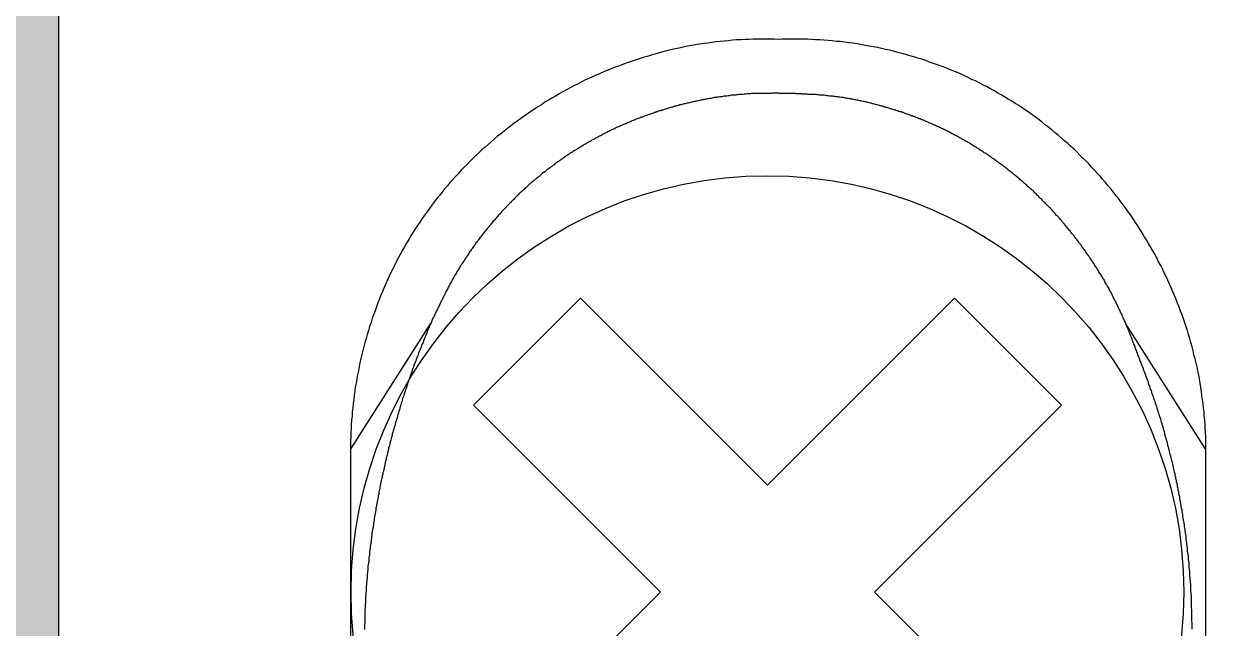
# Model space of a CAD drawing. Header units: millimetres. Extents: x 691 to 18605, y 670 to 10026.
# Drawn here: x 3273.02 to 3292.83, y 3014.04 to 3024.07 of the extents above; entities that cross this region are included whole.
import ezdxf

# ---------------------------------------------------------------- set-up
doc = ezdxf.new("R2010")
doc.units = ezdxf.units.MM

# ---------------------------------------------------------------- blocks, each defined once
blk = doc.blocks.new('BORNERA TIERRA')
at = {"true_color": 0x636466}
h = blk.add_hatch(color=251, dxfattribs=at)
h.dxf.hatch_style = 1
h.paths.add_polyline_path([(5, 0), (0, 0), (0, -3.3), (5, -3.3)])
h.paths.add_polyline_path([(5, -4.5579), (0, -4.5579), (0, -8.5394), (5, -8.5394)])
h.paths.add_polyline_path([(5, -9.4515), (0, -9.4515), (0, -11.0939, -0.414214), (3.7561, -14.85, -0.414214), (0, -18.6061), (0, -22.11), (4.29, -22.11), (4.29, -30.69), (0, -30.69), (0, -34.1939, -0.414214), (3.7561, -37.95, -0.414214), (0, -41.7061), (0, -43.3485), (5, -43.3485)])
h.paths.add_polyline_path([(5, -44.2606), (0, -44.2606), (0, -48.2421), (5, -48.2421)])
h.paths.add_polyline_path([(5, -49.5), (0, -49.5), (0, -52.8), (5, -52.8)])
at = {"color": 250, "linetype": 'Continuous'}
blk.add_line((5, 0), (5, -52.8), dxfattribs=at)
blk = doc.blocks.new('FRENO DE BORNERA')
at = {"color": 251, "linetype": 'Continuous', "true_color": 0x636466}
for p, q in [((-2.3527, -28.4936), (-1.9017, -27.7852)), ((2.4744, -28.4936), (2.0235, -27.7852))]:
    blk.add_line(p, q, dxfattribs=at)
at = {"color": 9, "linetype": 'Continuous', "true_color": 0xc7c8ca}
blk.add_line((-2.3527, -28.4936), (-2.3527, -32.7917), dxfattribs=at)
blk.add_lwpolyline([(-4, 0), (4, 0), (4, -45), (-4, -45)], close=True, dxfattribs=at)
at = {"color": 9, "true_color": 0xc7c8ca}
blk.add_lwpolyline([(2.4749, -32.7911), (2.4744, -28.4936), (2.4749, -28.4705), (2.4735, -28.4467), (2.4735, -28.4229), (2.4722, -28.3991), (2.4709, -28.3766), (2.4696, -28.3528), (2.4683, -28.329), (2.4656, -28.3065), (2.4643, -28.2827), (2.4616, -28.2589), (2.459, -28.2364), (2.4564, -28.2126), (2.4524, -28.1901), (2.4497, -28.1663), (2.4458, -28.1438), (2.4418, -28.12), (2.4378, -28.0975), (2.4339, -28.0737), (2.4286, -28.0513), (2.4246, -28.0288), (2.4193, -28.005), (2.414, -27.9825), (2.4074, -27.96), (2.4021, -27.9375), (2.3968, -27.915), (2.3902, -27.8912), (2.3836, -27.8688), (2.377, -27.8463), (2.3704, -27.8238), (2.3625, -27.8026), (2.3558, -27.7801), (2.3479, -27.7577), (2.34, -27.7352), (2.332, -27.714), (2.3241, -27.6915), (2.3148, -27.6691), (2.3069, -27.6479), (2.2977, -27.6254), (2.2884, -27.6043), (2.2791, -27.5831), (2.2699, -27.5619), (2.2606, -27.5395), (2.25, -27.5183), (2.2395, -27.4971), (2.2302, -27.476), (2.2196, -27.4561), (2.2077, -27.435), (2.1971, -27.4138), (2.1866, -27.3927), (2.1747, -27.3728), (2.1628, -27.3517), (2.1509, -27.3318), (2.139, -27.312), (2.127, -27.2921), (2.1151, -27.2723), (2.1019, -27.2511), (2.09, -27.2326), (2.0768, -27.2128), (2.0636, -27.193), (2.0503, -27.1731), (2.0371, -27.1546), (2.0226, -27.1348), (2.0093, -27.1163), (1.9948, -27.0977), (1.9816, -27.0792), (1.967, -27.0607), (1.9525, -27.0422), (1.9379, -27.0237), (1.9221, -27.0052), (1.9075, -26.988), (1.8916, -26.9695), (1.8771, -26.9523), (1.8612, -26.9351), (1.8454, -26.9179), (1.8295, -26.9007), (1.8136, -26.8835), (1.7964, -26.8663), (1.7806, -26.8504), (1.7634, -26.8332), (1.7475, -26.8174), (1.7303, -26.8002), (1.7131, -26.7843), (1.6959, -26.7684), (1.6787, -26.7539), (1.6602, -26.738), (1.643, -26.7221), (1.6245, -26.7076), (1.6073, -26.6931), (1.5888, -26.6785), (1.5703, -26.664), (1.5518, -26.6494), (1.5332, -26.6349), (1.5147, -26.6216), (1.4949, -26.6071), (1.4764, -26.5939), (1.4565, -26.5806), (1.438, -26.5674), (1.4182, -26.5542), (1.3984, -26.5423), (1.3785, -26.5291), (1.3587, -26.5172), (1.3388, -26.5053), (1.319, -26.4934), (1.2992, -26.4815), (1.278, -26.4695), (1.2582, -26.459), (1.237, -26.4471), (1.2158, -26.4365), (1.1947, -26.4259), (1.1748, -26.4153), (1.1537, -26.4061), (1.1325, -26.3955), (1.1114, -26.3862), (1.0889, -26.3757), (1.0677, -26.3664), (1.0466, -26.3571), (1.0241, -26.3492), (1.0029, -26.3399), (0.9804, -26.332), (0.9593, -26.3241), (0.9368, -26.3161), (0.9143, -26.3082), (0.8932, -26.3003), (0.8707, -26.2923), (0.8482, -26.2857), (0.8257, -26.2791), (0.8032, -26.2725), (0.7807, -26.2659), (0.7583, -26.2593), (0.7358, -26.254), (0.712, -26.2474), (0.6895, -26.2421), (0.667, -26.2368), (0.6445, -26.2315), (0.6207, -26.2262), (0.5982, -26.2222), (0.5744, -26.2183), (0.552, -26.2143), (0.5281, -26.2103), (0.5057, -26.2064), (0.4819, -26.2024), (0.4594, -26.1998), (0.4356, -26.1958), (0.4131, -26.1931), (0.3893, -26.1918), (0.3655, -26.1892), (0.343, -26.1865), (0.3192, -26.1852), (0.2954, -26.1839), (0.2716, -26.1826), (0.2491, -26.1812), (0.2253, -26.1799), (0.2015, -26.1799), (0.1777, -26.1799), (0.1552, -26.1799), (0.1314, -26.1799), (0.1076, -26.1799), (0.0838, -26.1799), (0.0613, -26.1812), (0.0375, -26.1799), (0.0137, -26.1799), (-0.0101, -26.1799), (-0.0326, -26.1799), (-0.0564, -26.1799), (-0.0802, -26.1799), (-0.1027, -26.1812), (-0.1265, -26.1812), (-0.1503, -26.1826), (-0.1741, -26.1839), (-0.1966, -26.1852), (-0.2204, -26.1879), (-0.2442, -26.1905), (-0.2667, -26.1918), (-0.2905, -26.1945), (-0.313, -26.1984), (-0.3368, -26.2011), (-0.3593, -26.2037), (-0.3831, -26.2077), (-0.4055, -26.2117), (-0.4293, -26.2156), (-0.4518, -26.2196), (-0.4756, -26.2249), (-0.4981, -26.2302), (-0.5206, -26.2341), (-0.5444, -26.2394), (-0.5669, -26.2447), (-0.5894, -26.2513), (-0.6118, -26.2566), (-0.6343, -26.2632), (-0.6568, -26.2699), (-0.6793, -26.2765), (-0.7018, -26.2831), (-0.7243, -26.2897), (-0.7467, -26.2976), (-0.7692, -26.3056), (-0.7917, -26.3122), (-0.8129, -26.3201), (-0.8354, -26.3294), (-0.8578, -26.3373), (-0.879, -26.3452), (-0.9015, -26.3545), (-0.9226, -26.3637), (-0.9438, -26.373), (-0.9663, -26.3823), (-0.9874, -26.3915), (-1.0086, -26.4021), (-1.0298, -26.4114), (-1.0509, -26.4219), (-1.0721, -26.4325), (-1.0932, -26.4431), (-1.1131, -26.4537), (-1.1342, -26.4656), (-1.1554, -26.4762), (-1.1752, -26.4881), (-1.1951, -26.5), (-1.2162, -26.5119), (-1.2361, -26.5238), (-1.2559, -26.5357), (-1.2757, -26.5489), (-1.2956, -26.5608), (-1.3154, -26.574), (-1.3353, -26.5873), (-1.3538, -26.6005), (-1.3736, -26.6137), (-1.3921, -26.6269), (-1.412, -26.6415), (-1.4305, -26.6547), (-1.449, -26.6692), (-1.4675, -26.6838), (-1.486, -26.6983), (-1.5045, -26.7129), (-1.5231, -26.7274), (-1.5402, -26.742), (-1.5588, -26.7579), (-1.576, -26.7737), (-1.5931, -26.7883), (-1.6117, -26.8041), (-1.6289, -26.82), (-1.6447, -26.8359), (-1.6619, -26.8531), (-1.6791, -26.8689), (-1.695, -26.8861), (-1.7122, -26.902), (-1.728, -26.9192), (-1.7439, -26.9364), (-1.7598, -26.9536), (-1.7756, -26.9708), (-1.7915, -26.988), (-1.8061, -27.0065), (-1.8219, -27.0237), (-1.8365, -27.0422), (-1.851, -27.0607), (-1.8656, -27.0779), (-1.8801, -27.0964), (-1.8947, -27.1163), (-1.9079, -27.1348), (-1.9211, -27.1533), (-1.9357, -27.1718), (-1.9489, -27.1916), (-1.9621, -27.2115), (-1.9753, -27.23), (-1.9872, -27.2498), (-2.0005, -27.2697), (-2.0124, -27.2895), (-2.0243, -27.3093), (-2.0362, -27.3305), (-2.0481, -27.3503), (-2.06, -27.3702), (-2.0706, -27.3913), (-2.0825, -27.4112), (-2.093, -27.4323), (-2.1036, -27.4535), (-2.1142, -27.4746), (-2.1248, -27.4958), (-2.134, -27.517), (-2.1446, -27.5381), (-2.1539, -27.5593), (-2.1631, -27.5804), (-2.1724, -27.6029), (-2.1817, -27.6241), (-2.1896, -27.6453), (-2.1988, -27.6677), (-2.2068, -27.6902), (-2.2147, -27.7114), (-2.2227, -27.7339), (-2.2306, -27.7563), (-2.2372, -27.7775), (-2.2451, -27.8), (-2.2517, -27.8225), (-2.2584, -27.8449), (-2.265, -27.8674), (-2.2716, -27.8899), (-2.2769, -27.9137), (-2.2835, -27.9362), (-2.2888, -27.9587), (-2.2941, -27.9812), (-2.2994, -28.005), (-2.3046, -28.0275), (-2.3086, -28.0499), (-2.3139, -28.0737), (-2.3179, -28.0962), (-2.3218, -28.12), (-2.3258, -28.1425), (-2.3285, -28.1663), (-2.3324, -28.1888), (-2.3351, -28.2126), (-2.3377, -28.2364), (-2.3404, -28.2589), (-2.343, -28.2827), (-2.3443, -28.3065), (-2.347, -28.329), (-2.3483, -28.3528), (-2.3496, -28.3766), (-2.3509, -28.3991), (-2.3509, -28.4229), (-2.3523, -28.4467), (-2.3523, -28.4705), (-2.3523, -28.493)], dxfattribs=at)
at = {"color": 252, "true_color": 0x939598}
blk.add_lwpolyline([(0, -29.9036), (1.0556, -30.9592), (1.6594, -30.3554), (0.6038, -29.2998), (1.6594, -28.2442), (1.0556, -27.6405), (0, -28.6961), (-1.0556, -27.6405), (-1.6594, -28.2442), (-0.6038, -29.2998), (-1.6594, -30.3554), (-1.0556, -30.9592)], close=True, dxfattribs=at)
at = {"color": 251, "true_color": 0x636466}
for points in [[(0.0613, -26.4841, 0), (0.0547, -26.4841, 0), (0.0494, -26.4841, 0), (0.0428, -26.4841, 0), (0.0362, -26.4841, 0), (0.0309, -26.4841, 0), (0.0243, -26.4841, 0), (0.019, -26.4854, 0), (0.0124, -26.4854, 0), (0.0071, -26.4854, 0), (0.0005, -26.4854, 0), (-0.0048, -26.4854, 0), (-0.0114, -26.4854, 0), (-0.018, -26.4854, 0), (-0.0233, -26.4854, 0), (-0.0299, -26.4854, 0), (-0.0352, -26.4854, 0), (-0.0419, -26.4854, 0), (-0.0471, -26.4854, 0), (-0.0538, -26.4854, 0), (-0.059, -26.4854, 0), (-0.0657, -26.4867, 0), (-0.0723, -26.4867, 0), (-0.0776, -26.4867, 0), (-0.0842, -26.4867, 0), (-0.0895, -26.4867, 0), (-0.0961, -26.4881, 0), (-0.1014, -26.4881, 0), (-0.108, -26.4881, 0), (-0.1133, -26.4881, 0), (-0.1199, -26.4894, 0), (-0.1252, -26.4894, 0), (-0.1318, -26.4894, 0), (-0.1384, -26.4907, 0), (-0.1437, -26.4907, 0), (-0.1503, -26.4907, 0), (-0.1556, -26.492, 0), (-0.1622, -26.492, 0), (-0.1675, -26.4934, 0), (-0.1741, -26.4934, 0), (-0.1794, -26.4947, 0), (-0.186, -26.4947, 0), (-0.1913, -26.4947, 0), (-0.1979, -26.496, 0), (-0.2032, -26.496, 0), (-0.2098, -26.4973, 0), (-0.2151, -26.4986, 0), (-0.2217, -26.4986, 0), (-0.2283, -26.5, 0), (-0.2336, -26.5, 0), (-0.2402, -26.5013, 0), (-0.2455, -26.5013, 0), (-0.2521, -26.5026, 0), (-0.2574, -26.5039, 0), (-0.264, -26.5039, 0), (-0.2693, -26.5053, 0), (-0.2759, -26.5066, 0), (-0.2812, -26.5066, 0), (-0.2878, -26.5079, 0), (-0.2931, -26.5092, 0), (-0.2997, -26.5092, 0), (-0.305, -26.5105, 0), (-0.3116, -26.5119, 0), (-0.3169, -26.5132, 0), (-0.3235, -26.5132, 0), (-0.3288, -26.5145, 0), (-0.3354, -26.5158, 0), (-0.3407, -26.5172, 0), (-0.3473, -26.5185, 0), (-0.3526, -26.5198, 0), (-0.3593, -26.5198, 0), (-0.3645, -26.5211, 0), (-0.3698, -26.5224, 0), (-0.3764, -26.5238, 0), (-0.3817, -26.5251, 0), (-0.3883, -26.5264, 0), (-0.3936, -26.5277, 0), (-0.4002, -26.5291, 0), (-0.4055, -26.5304, 0), (-0.4122, -26.5317, 0), (-0.4174, -26.533, 0), (-0.4241, -26.5344, 0), (-0.4293, -26.5357, 0), (-0.4346, -26.537, 0), (-0.4412, -26.5383, 0), (-0.4465, -26.5396, 0), (-0.4531, -26.541, 0), (-0.4584, -26.5423, 0), (-0.4651, -26.5436, 0), (-0.4703, -26.5449, 0), (-0.4756, -26.5463, 0), (-0.4822, -26.5476, 0), (-0.4875, -26.5489, 0), (-0.4941, -26.5502, 0), (-0.4994, -26.5529, 0), (-0.506, -26.5542, 0), (-0.5113, -26.5555, 0), (-0.5166, -26.5568, 0), (-0.5232, -26.5582, 0), (-0.5285, -26.5608, 0), (-0.5338, -26.5621, 0), (-0.5404, -26.5634, 0), (-0.5457, -26.5648, 0), (-0.5523, -26.5674, 0), (-0.5576, -26.5687, 0), (-0.5629, -26.5701, 0), (-0.5695, -26.5727, 0), (-0.5748, -26.574, 0), (-0.5801, -26.5753, 0), (-0.5867, -26.578, 0), (-0.592, -26.5793, 0), (-0.5986, -26.5806, 0), (-0.6039, -26.5833, 0), (-0.6092, -26.5846, 0), (-0.6158, -26.5859, 0), (-0.6211, -26.5886, 0), (-0.6264, -26.5899, 0), (-0.633, -26.5925, 0), (-0.6383, -26.5939, 0), (-0.6436, -26.5965, 0), (-0.6489, -26.5978, 0), (-0.6555, -26.6005, 0), (-0.6608, -26.6018, 0), (-0.6661, -26.6044, 0), (-0.6727, -26.6058, 0), (-0.678, -26.6084, 0), (-0.6833, -26.6097, 0), (-0.6899, -26.6124, 0), (-0.6952, -26.6137, 0), (-0.7005, -26.6163, 0), (-0.7057, -26.619, 0), (-0.7124, -26.6203, 0), (-0.7176, -26.623, 0), (-0.7229, -26.6243, 0), (-0.7282, -26.6269, 0), (-0.7348, -26.6296, 0), (-0.7401, -26.6309, 0), (-0.7454, -26.6335, 0), (-0.7507, -26.6362, 0), (-0.7573, -26.6375, 0), (-0.7626, -26.6402, 0), (-0.7679, -26.6428, 0), (-0.7732, -26.6454, 0), (-0.7785, -26.6468, 0), (-0.7851, -26.6494, 0), (-0.7904, -26.6521, 0), (-0.7957, -26.6547, 0), (-0.801, -26.6573, 0), (-0.8063, -26.6587, 0), (-0.8129, -26.6613, 0), (-0.8182, -26.664, 0), (-0.8234, -26.6666, 0), (-0.8287, -26.6692, 0), (-0.834, -26.6719, 0), (-0.8393, -26.6745, 0), (-0.8459, -26.6759, 0), (-0.8512, -26.6785, 0), (-0.8565, -26.6811, 0), (-0.8618, -26.6838, 0), (-0.8671, -26.6864, 0), (-0.8724, -26.6891, 0), (-0.8777, -26.6917, 0), (-0.883, -26.6944, 0), (-0.8896, -26.697, 0), (-0.8949, -26.6997, 0), (-0.9002, -26.7023, 0), (-0.9054, -26.705, 0), (-0.9107, -26.7076, 0), (-0.916, -26.7102, 0), (-0.9213, -26.7129, 0), (-0.9266, -26.7155, 0), (-0.9319, -26.7182, 0), (-0.9372, -26.7221, 0), (-0.9425, -26.7248, 0), (-0.9478, -26.7274, 0), (-0.9531, -26.7301, 0), (-0.9583, -26.7327, 0), (-0.9636, -26.7354, 0), (-0.9689, -26.738, 0), (-0.9742, -26.742, 0), (-0.9795, -26.7446, 0), (-0.9848, -26.7473, 0), (-0.9901, -26.7499, 0), (-0.9954, -26.7526, 0), (-1.0007, -26.7565, 0), (-1.006, -26.7592, 0), (-1.0112, -26.7618, 0), (-1.0165, -26.7645, 0), (-1.0218, -26.7684, 0), (-1.0271, -26.7711, 0), (-1.0324, -26.7737, 0), (-1.0377, -26.7777, 0), (-1.043, -26.7803, 0), (-1.0483, -26.783, 0), (-1.0536, -26.7869, 0), (-1.0575, -26.7896, 0), (-1.0628, -26.7922, 0), (-1.0681, -26.7962, 0), (-1.0734, -26.7989, 0), (-1.0787, -26.8028, 0), (-1.084, -26.8055, 0), (-1.0893, -26.8081, 0), (-1.0946, -26.8121, 0), (-1.0985, -26.8147, 0), (-1.1038, -26.8187, 0), (-1.1091, -26.8213, 0), (-1.1144, -26.8253, 0), (-1.1197, -26.8279, 0), (-1.1237, -26.8319, 0), (-1.1289, -26.8346, 0), (-1.1342, -26.8385, 0), (-1.1395, -26.8412, 0), (-1.1448, -26.8451, 0), (-1.1488, -26.8491, 0), (-1.1541, -26.8518, 0), (-1.1594, -26.8557, 0), (-1.1647, -26.8584, 0), (-1.1686, -26.8623, 0), (-1.1739, -26.8663, 0), (-1.1792, -26.8689, 0), (-1.1845, -26.8729, 0), (-1.1885, -26.8756, 0), (-1.1937, -26.8795, 0), (-1.199, -26.8835, 0), (-1.203, -26.8875, 0), (-1.2083, -26.8901, 0), (-1.2136, -26.8941, 0), (-1.2176, -26.898, 0), (-1.2228, -26.9007, 0), (-1.2281, -26.9047, 0), (-1.2321, -26.9086, 0), (-1.2374, -26.9126, 0), (-1.2427, -26.9152, 0), (-1.2466, -26.9192, 0), (-1.2519, -26.9232, 0), (-1.2559, -26.9271, 0), (-1.2612, -26.9311, 0), (-1.2652, -26.9337, 0), (-1.2705, -26.9377, 0), (-1.2757, -26.9417, 0), (-1.2797, -26.9456, 0), (-1.285, -26.9496, 0), (-1.289, -26.9536, 0), (-1.2943, -26.9576, 0), (-1.2982, -26.9615, 0), (-1.3035, -26.9655, 0), (-1.3075, -26.9681, 0), (-1.3128, -26.9721, 0), (-1.3167, -26.9761, 0), (-1.322, -26.98, 0), (-1.326, -26.984, 0), (-1.3313, -26.988, 0), (-1.3353, -26.9919, 0), (-1.3392, -26.9959, 0), (-1.3445, -26.9999, 0), (-1.3485, -27.0038, 0), (-1.3538, -27.0078, 0), (-1.3577, -27.0118, 0), (-1.3617, -27.0157, 0), (-1.367, -27.0197, 0), (-1.371, -27.025, 0), (-1.3763, -27.029, 0), (-1.3802, -27.0329, 0), (-1.3842, -27.0369, 0), (-1.3895, -27.0409, 0), (-1.3934, -27.0448, 0), (-1.3974, -27.0488, 0), (-1.4027, -27.0528, 0), (-1.4067, -27.0581, 0), (-1.4106, -27.062, 0), (-1.4146, -27.066, 0), (-1.4199, -27.07, 0), (-1.4239, -27.0739, 0), (-1.4278, -27.0779, 0), (-1.4318, -27.0832, 0), (-1.4371, -27.0872, 0), (-1.4411, -27.0911, 0), (-1.445, -27.0951, 0), (-1.449, -27.1004, 0), (-1.453, -27.1043, 0), (-1.4569, -27.1083, 0), (-1.4622, -27.1123, 0), (-1.4662, -27.1176, 0), (-1.4702, -27.1215, 0), (-1.4741, -27.1255, 0), (-1.4781, -27.1308, 0), (-1.4821, -27.1348, 0), (-1.486, -27.1387, 0), (-1.4913, -27.144, 0), (-1.4953, -27.148, 0), (-1.4992, -27.152, 0), (-1.5032, -27.1572, 0), (-1.5072, -27.1612, 0), (-1.5111, -27.1665, 0), (-1.5151, -27.1705, 0), (-1.5191, -27.1744, 0), (-1.5231, -27.1797, 0), (-1.527, -27.1837, 0), (-1.531, -27.189, 0), (-1.535, -27.193, 0), (-1.5389, -27.1982, 0), (-1.5429, -27.2022, 0), (-1.5469, -27.2062, 0), (-1.5508, -27.2115, 0), (-1.5548, -27.2154, 0), (-1.5588, -27.2207, 0), (-1.5627, -27.2247, 0), (-1.5654, -27.23, 0), (-1.5693, -27.234, 0), (-1.5733, -27.2392, 0), (-1.5773, -27.2445, 0), (-1.5812, -27.2485, 0), (-1.5852, -27.2538, 0), (-1.5892, -27.2578, 0), (-1.5931, -27.263, 0), (-1.5958, -27.267, 0), (-1.5998, -27.2723, 0), (-1.6037, -27.2763, 0), (-1.6077, -27.2816, 0), (-1.6117, -27.2869, 0), (-1.6156, -27.2908, 0), (-1.6183, -27.2961, 0), (-1.6222, -27.3001, 0), (-1.6262, -27.3054, 0), (-1.6302, -27.3107, 0), (-1.6328, -27.3146, 0), (-1.6368, -27.3199, 0), (-1.6408, -27.3252, 0), (-1.6447, -27.3292, 0), (-1.6474, -27.3345, 0), (-1.6513, -27.3398, 0), (-1.6553, -27.3437, 0), (-1.6579, -27.349, 0), (-1.6619, -27.3543, 0), (-1.6659, -27.3596, 0), (-1.6685, -27.3636, 0), (-1.6725, -27.3688, 0), (-1.6751, -27.3741, 0), (-1.6791, -27.3781, 0), (-1.6831, -27.3834, 0), (-1.6857, -27.3887, 0), (-1.6897, -27.394, 0), (-1.6923, -27.3993, 0), (-1.6963, -27.4032, 0), (-1.6989, -27.4085, 0), (-1.7029, -27.4138, 0), (-1.7056, -27.4191, 0), (-1.7095, -27.4244, 0), (-1.7122, -27.4284, 0), (-1.7161, -27.4337, 0), (-1.7188, -27.4389, 0), (-1.7227, -27.4442, 0), (-1.7254, -27.4495, 0), (-1.7294, -27.4548, 0), (-1.732, -27.4588, 0), (-1.736, -27.4641, 0), (-1.7386, -27.4694, 0), (-1.7413, -27.4746, 0), (-1.7452, -27.4799, 0), (-1.7479, -27.4852, 0), (-1.7505, -27.4905, 0), (-1.7545, -27.4958, 0), (-1.7571, -27.5011, 0), (-1.7598, -27.5064, 0), (-1.7637, -27.5104, 0), (-1.7664, -27.5156, 0), (-1.769, -27.5209, 0), (-1.7717, -27.5262, 0), (-1.7756, -27.5315, 0), (-1.7783, -27.5368, 0), (-1.7809, -27.5421, 0), (-1.7836, -27.5474, 0), (-1.7862, -27.5527, 0), (-1.7902, -27.558, 0), (-1.7928, -27.5633, 0), (-1.7955, -27.5685, 0), (-1.7981, -27.5738, 0), (-1.8008, -27.5791, 0), (-1.8034, -27.5844, 0), (-1.8061, -27.5897, 0), (-1.81, -27.595, 0), (-1.8127, -27.6003, 0), (-1.8153, -27.6056, 0), (-1.818, -27.6109, 0), (-1.8206, -27.6175, 0), (-1.8233, -27.6228, 0), (-1.8259, -27.6281, 0), (-1.8285, -27.6333, 0), (-1.8312, -27.6386, 0), (-1.8338, -27.6439, 0), (-1.8365, -27.6492, 0), (-1.8391, -27.6545, 0), (-1.8418, -27.6598, 0), (-1.8444, -27.6651, 0), (-1.8471, -27.6704, 0), (-1.8497, -27.6757, 0), (-1.8524, -27.6823, 0), (-1.855, -27.6876, 0), (-1.8576, -27.6929, 0), (-1.8603, -27.6982, 0), (-1.8629, -27.7034, 0), (-1.8656, -27.7087, 0), (-1.8682, -27.714, 0), (-1.8709, -27.7193, 0), (-1.8735, -27.7246, 0), (-1.8762, -27.7312, 0), (-1.8788, -27.7365, 0), (-1.8814, -27.7418, 0), (-1.8841, -27.7471, 0), (-1.8867, -27.7524, 0), (-1.8894, -27.7577, 0), (-1.892, -27.763, 0), (-1.8947, -27.7682, 0), (-1.896, -27.7749, 0), (-1.8986, -27.7801, 0), (-1.9013, -27.7854, 0)], [(2.0239, -27.7854, 0), (2.0212, -27.7801, 0), (2.0186, -27.7735, 0), (2.016, -27.7682, 0), (2.0133, -27.763, 0), (2.0107, -27.7577, 0), (2.008, -27.7524, 0), (2.0067, -27.7471, 0), (2.0041, -27.7418, 0), (2.0014, -27.7352, 0), (1.9988, -27.7299, 0), (1.9961, -27.7246, 0), (1.9935, -27.7193, 0), (1.9908, -27.714, 0), (1.9882, -27.7087, 0), (1.9855, -27.7034, 0), (1.9829, -27.6982, 0), (1.9803, -27.6915, 0), (1.9776, -27.6862, 0), (1.975, -27.681, 0), (1.9723, -27.6757, 0), (1.971, -27.6704, 0), (1.9683, -27.6651, 0), (1.9644, -27.6598, 0), (1.9617, -27.6545, 0), (1.9591, -27.6492, 0), (1.9564, -27.6439, 0), (1.9538, -27.6386, 0), (1.9512, -27.6333, 0), (1.9485, -27.6281, 0), (1.9459, -27.6214, 0), (1.9432, -27.6162, 0), (1.9406, -27.6109, 0), (1.9379, -27.6056, 0), (1.934, -27.6003, 0), (1.9313, -27.595, 0), (1.9287, -27.5897, 0), (1.926, -27.5844, 0), (1.9234, -27.5791, 0), (1.9194, -27.5738, 0), (1.9168, -27.5699, 0), (1.9141, -27.5646, 0), (1.9115, -27.5593, 0), (1.9075, -27.554, 0), (1.9049, -27.5487, 0), (1.9022, -27.5434, 0), (1.8996, -27.5381, 0), (1.8956, -27.5328, 0), (1.893, -27.5275, 0), (1.8903, -27.5223, 0), (1.8864, -27.517, 0), (1.8837, -27.5117, 0), (1.8811, -27.5064, 0), (1.8771, -27.5024, 0), (1.8745, -27.4971, 0), (1.8705, -27.4918, 0), (1.8678, -27.4866, 0), (1.8652, -27.4813, 0), (1.8612, -27.476, 0), (1.8586, -27.4707, 0), (1.8546, -27.4654, 0), (1.852, -27.4614, 0), (1.848, -27.4561, 0), (1.8454, -27.4508, 0), (1.8414, -27.4456, 0), (1.8387, -27.4403, 0), (1.8348, -27.4363, 0), (1.8321, -27.431, 0), (1.8282, -27.4257, 0), (1.8255, -27.4204, 0), (1.8216, -27.4151, 0), (1.8189, -27.4112, 0), (1.8149, -27.4059, 0), (1.8123, -27.4006, 0), (1.8083, -27.3953, 0), (1.8044, -27.3913, 0), (1.8017, -27.386, 0), (1.7977, -27.3808, 0), (1.7951, -27.3755, 0), (1.7911, -27.3715, 0), (1.7872, -27.3662, 0), (1.7845, -27.3609, 0), (1.7806, -27.3569, 0), (1.7766, -27.3517, 0), (1.7739, -27.3464, 0), (1.77, -27.3424, 0), (1.766, -27.3371, 0), (1.762, -27.3318, 0), (1.7594, -27.3279, 0), (1.7554, -27.3226, 0), (1.7515, -27.3173, 0), (1.7475, -27.3133, 0), (1.7448, -27.308, 0), (1.7409, -27.304, 0), (1.7369, -27.2988, 0), (1.7329, -27.2935, 0), (1.7303, -27.2895, 0), (1.7263, -27.2842, 0), (1.7224, -27.2802, 0), (1.7184, -27.275, 0), (1.7144, -27.2697, 0), (1.7105, -27.2657, 0), (1.7078, -27.2604, 0), (1.7038, -27.2564, 0), (1.6999, -27.2511, 0), (1.6959, -27.2472, 0), (1.6919, -27.2419, 0), (1.688, -27.2379, 0), (1.684, -27.2326, 0), (1.68, -27.2287, 0), (1.6761, -27.2234, 0), (1.6721, -27.2194, 0), (1.6681, -27.2141, 0), (1.6642, -27.2101, 0), (1.6615, -27.2049, 0), (1.6576, -27.2009, 0), (1.6536, -27.1969, 0), (1.6496, -27.1916, 0), (1.6457, -27.1877, 0), (1.6417, -27.1824, 0), (1.6364, -27.1784, 0), (1.6324, -27.1744, 0), (1.6285, -27.1692, 0), (1.6245, -27.1652, 0), (1.6205, -27.1599, 0), (1.6166, -27.1559, 0), (1.6126, -27.152, 0), (1.6086, -27.1467, 0), (1.6047, -27.1427, 0), (1.6007, -27.1387, 0), (1.5967, -27.1334, 0), (1.5928, -27.1295, 0), (1.5875, -27.1255, 0), (1.5835, -27.1202, 0), (1.5795, -27.1163, 0), (1.5756, -27.1123, 0), (1.5716, -27.1083, 0), (1.5676, -27.103, 0), (1.5623, -27.0991, 0), (1.5584, -27.0951, 0), (1.5544, -27.0911, 0), (1.5504, -27.0858, 0), (1.5465, -27.0819, 0), (1.5412, -27.0779, 0), (1.5372, -27.0739, 0), (1.5332, -27.07, 0), (1.5293, -27.0647, 0), (1.524, -27.0607, 0), (1.52, -27.0567, 0), (1.5161, -27.0528, 0), (1.5108, -27.0488, 0), (1.5068, -27.0448, 0), (1.5028, -27.0395, 0), (1.4989, -27.0356, 0), (1.4936, -27.0316, 0), (1.4896, -27.0276, 0), (1.4843, -27.0237, 0), (1.4803, -27.0197, 0), (1.4764, -27.0157, 0), (1.4711, -27.0118, 0), (1.4671, -27.0078, 0), (1.4632, -27.0038, 0), (1.4579, -26.9999, 0), (1.4539, -26.9959, 0), (1.4486, -26.9919, 0), (1.4446, -26.988, 0), (1.4407, -26.984, 0), (1.4354, -26.98, 0), (1.4314, -26.9761, 0), (1.4261, -26.9721, 0), (1.4222, -26.9681, 0), (1.4169, -26.9642, 0), (1.4129, -26.9602, 0), (1.4076, -26.9562, 0), (1.4036, -26.9523, 0), (1.3984, -26.9483, 0), (1.3944, -26.9443, 0), (1.3891, -26.9404, 0), (1.3851, -26.9377, 0), (1.3798, -26.9337, 0), (1.3759, -26.9298, 0), (1.3706, -26.9258, 0), (1.3653, -26.9218, 0), (1.3613, -26.9179, 0), (1.356, -26.9152, 0), (1.3521, -26.9113, 0), (1.3468, -26.9073, 0), (1.3415, -26.9033, 0), (1.3375, -26.8994, 0), (1.3322, -26.8967, 0), (1.3283, -26.8927, 0), (1.323, -26.8888, 0), (1.3177, -26.8848, 0), (1.3137, -26.8822, 0), (1.3084, -26.8782, 0), (1.3031, -26.8742, 0), (1.2992, -26.8716, 0), (1.2939, -26.8676, 0), (1.2886, -26.8637, 0), (1.2833, -26.861, 0), (1.2793, -26.857, 0), (1.274, -26.8531, 0), (1.2687, -26.8504, 0), (1.2648, -26.8465, 0), (1.2595, -26.8438, 0), (1.2542, -26.8398, 0), (1.2489, -26.8359, 0), (1.2449, -26.8332, 0), (1.2397, -26.8293, 0), (1.2344, -26.8266, 0), (1.2291, -26.8227, 0), (1.2238, -26.82, 0), (1.2198, -26.816, 0), (1.2145, -26.8134, 0), (1.2092, -26.8094, 0), (1.2039, -26.8068, 0), (1.1987, -26.8028, 0), (1.1934, -26.8002, 0), (1.1894, -26.7962, 0), (1.1841, -26.7936, 0), (1.1788, -26.7896, 0), (1.1735, -26.7869, 0), (1.1682, -26.7843, 0), (1.1629, -26.7803, 0), (1.1577, -26.7777, 0), (1.1537, -26.775, 0), (1.1484, -26.7711, 0), (1.1431, -26.7684, 0), (1.1378, -26.7645, 0), (1.1325, -26.7618, 0), (1.1272, -26.7592, 0), (1.1219, -26.7565, 0), (1.1167, -26.7526, 0), (1.1114, -26.7499, 0), (1.1061, -26.7473, 0), (1.1008, -26.7446, 0), (1.0955, -26.7407, 0), (1.0902, -26.738, 0), (1.0849, -26.7354, 0), (1.0796, -26.7327, 0), (1.0743, -26.7288, 0), (1.069, -26.7261, 0), (1.0638, -26.7235, 0), (1.0585, -26.7208, 0), (1.0532, -26.7182, 0), (1.0479, -26.7155, 0), (1.0426, -26.7129, 0), (1.0373, -26.7102, 0), (1.032, -26.7063, 0), (1.0267, -26.7036, 0), (1.0214, -26.701, 0), (1.0161, -26.6983, 0), (1.0109, -26.6957, 0), (1.0056, -26.6931, 0), (1.0003, -26.6904, 0), (0.9937, -26.6878, 0), (0.9884, -26.6851, 0), (0.9831, -26.6825, 0), (0.9778, -26.6798, 0), (0.9725, -26.6772, 0), (0.9672, -26.6745, 0), (0.9619, -26.6732, 0), (0.9566, -26.6706, 0), (0.95, -26.6679, 0), (0.9447, -26.6653, 0), (0.9394, -26.6626, 0), (0.9342, -26.66, 0), (0.9289, -26.6573, 0), (0.9236, -26.656, 0), (0.917, -26.6534, 0), (0.9117, -26.6507, 0), (0.9064, -26.6481, 0), (0.9011, -26.6454, 0), (0.8958, -26.6441, 0), (0.8905, -26.6415, 0), (0.8839, -26.6388, 0), (0.8786, -26.6362, 0), (0.8733, -26.6349, 0), (0.868, -26.6322, 0), (0.8614, -26.6296, 0), (0.8561, -26.6282, 0), (0.8508, -26.6256, 0), (0.8455, -26.623, 0), (0.8389, -26.6216, 0), (0.8336, -26.619, 0), (0.8284, -26.6163, 0), (0.8231, -26.615, 0), (0.8165, -26.6124, 0), (0.8112, -26.6111, 0), (0.8059, -26.6084, 0), (0.8006, -26.6058, 0), (0.794, -26.6044, 0), (0.7887, -26.6018, 0), (0.7834, -26.6005, 0), (0.7768, -26.5978, 0), (0.7715, -26.5965, 0), (0.7662, -26.5939, 0), (0.7596, -26.5925, 0), (0.7543, -26.5899, 0), (0.749, -26.5886, 0), (0.7424, -26.5873, 0), (0.7371, -26.5846, 0), (0.7318, -26.5833, 0), (0.7252, -26.5806, 0), (0.7199, -26.5793, 0), (0.7146, -26.578, 0), (0.708, -26.5753, 0), (0.7027, -26.574, 0), (0.6974, -26.5727, 0), (0.6908, -26.5701, 0), (0.6855, -26.5687, 0), (0.6802, -26.5674, 0), (0.6736, -26.5648, 0), (0.6683, -26.5634, 0), (0.6617, -26.5621, 0), (0.6564, -26.5608, 0), (0.6511, -26.5582, 0), (0.6445, -26.5568, 0), (0.6392, -26.5555, 0), (0.6326, -26.5542, 0), (0.6273, -26.5515, 0), (0.622, -26.5502, 0), (0.6154, -26.5489, 0), (0.6101, -26.5476, 0), (0.6035, -26.5463, 0), (0.5982, -26.5449, 0), (0.5929, -26.5436, 0), (0.5863, -26.541, 0), (0.581, -26.5396, 0), (0.5744, -26.5383, 0), (0.5691, -26.537, 0), (0.5625, -26.5357, 0), (0.5572, -26.5344, 0), (0.552, -26.533, 0), (0.5453, -26.5317, 0), (0.54, -26.5304, 0), (0.5334, -26.5291, 0), (0.5281, -26.5277, 0), (0.5215, -26.5264, 0), (0.5162, -26.5251, 0), (0.5096, -26.5238, 0), (0.5043, -26.5238, 0), (0.4977, -26.5224, 0), (0.4924, -26.5211, 0), (0.4858, -26.5198, 0), (0.4805, -26.5185, 0), (0.4752, -26.5172, 0), (0.4686, -26.5158, 0), (0.4633, -26.5158, 0), (0.4567, -26.5145, 0), (0.4514, -26.5132, 0), (0.4448, -26.5119, 0), (0.4395, -26.5119, 0), (0.4329, -26.5105, 0), (0.4276, -26.5092, 0), (0.421, -26.5079, 0), (0.4157, -26.5079, 0), (0.4091, -26.5066, 0), (0.4038, -26.5066, 0), (0.3972, -26.5053, 0), (0.3919, -26.5039, 0), (0.3853, -26.5039, 0), (0.38, -26.5026, 0), (0.3734, -26.5026, 0), (0.3681, -26.5013, 0), (0.3615, -26.5013, 0), (0.3549, -26.5, 0), (0.3496, -26.5, 0), (0.343, -26.4986, 0), (0.3377, -26.4986, 0), (0.3311, -26.4973, 0), (0.3258, -26.4973, 0), (0.3192, -26.496, 0), (0.3139, -26.496, 0), (0.3073, -26.496, 0), (0.302, -26.4947, 0), (0.2954, -26.4947, 0), (0.2901, -26.4934, 0), (0.2835, -26.4934, 0), (0.2782, -26.4934, 0), (0.2716, -26.492, 0), (0.2663, -26.492, 0), (0.2597, -26.492, 0), (0.2531, -26.492, 0), (0.2478, -26.4907, 0), (0.2412, -26.4907, 0), (0.2359, -26.4907, 0), (0.2293, -26.4907, 0), (0.224, -26.4894, 0), (0.2174, -26.4894, 0), (0.2121, -26.4894, 0), (0.2055, -26.4894, 0), (0.1988, -26.4894, 0), (0.1936, -26.4881, 0), (0.1869, -26.4881, 0), (0.1817, -26.4881, 0), (0.175, -26.4881, 0), (0.1697, -26.4881, 0), (0.1631, -26.4881, 0), (0.1578, -26.4867, 0), (0.1512, -26.4867, 0), (0.1459, -26.4867, 0), (0.1393, -26.4867, 0), (0.1327, -26.4867, 0), (0.1274, -26.4867, 0), (0.1208, -26.4867, 0), (0.1155, -26.4854, 0), (0.1089, -26.4854, 0), (0.1036, -26.4854, 0), (0.097, -26.4854, 0), (0.0904, -26.4854, 0), (0.0851, -26.4854, 0), (0.0785, -26.4854, 0), (0.0732, -26.4854, 0), (0.0666, -26.4854, 0), (0.0613, -26.4841, 0)], [(-1.9013, -27.7854, 0), (-1.9053, -27.7934, 0), (-1.9092, -27.8026, 0), (-1.9119, -27.8119, 0), (-1.9158, -27.8198, 0), (-1.9198, -27.8291, 0), (-1.9224, -27.837, 0), (-1.9264, -27.8463, 0), (-1.9304, -27.8542, 0), (-1.933, -27.8635, 0), (-1.937, -27.8727, 0), (-1.941, -27.8807, 0), (-1.9436, -27.8899, 0), (-1.9476, -27.8978, 0), (-1.9515, -27.9071, 0), (-1.9542, -27.9164, 0), (-1.9582, -27.9243, 0), (-1.9608, -27.9336, 0), (-1.9648, -27.9415, 0), (-1.9687, -27.9507, 0), (-1.9714, -27.96, 0), (-1.9753, -27.9679, 0), (-1.978, -27.9772, 0), (-1.982, -27.9865, 0), (-1.9846, -27.9944, 0), (-1.9886, -28.0036, 0), (-1.9912, -28.0116, 0), (-1.9952, -28.0208, 0), (-1.9978, -28.0301, 0), (-2.0018, -28.038, 0), (-2.0044, -28.0473, 0), (-2.0071, -28.0565, 0), (-2.0111, -28.0658, 0), (-2.0137, -28.0737, 0), (-2.0163, -28.083, 0), (-2.0203, -28.0923, 0), (-2.023, -28.1002, 0), (-2.0256, -28.1094, 0), (-2.0296, -28.1187, 0), (-2.0322, -28.1266, 0), (-2.0349, -28.1359, 0), (-2.0375, -28.1452, 0), (-2.0415, -28.1544, 0), (-2.0441, -28.1623, 0), (-2.0468, -28.1716, 0), (-2.0494, -28.1809, 0), (-2.0521, -28.1901, 0), (-2.056, -28.1981, 0), (-2.0587, -28.2073, 0), (-2.0613, -28.2166, 0), (-2.064, -28.2258, 0), (-2.0666, -28.2351, 0), (-2.0692, -28.243, 0), (-2.0719, -28.2523, 0), (-2.0745, -28.2615, 0), (-2.0772, -28.2708, 0), (-2.0798, -28.2801, 0), (-2.0825, -28.288, 0), (-2.0851, -28.2972, 0), (-2.0878, -28.3065, 0), (-2.0904, -28.3158, 0), (-2.093, -28.325, 0), (-2.0957, -28.333, 0), (-2.0983, -28.3422, 0), (-2.101, -28.3515, 0), (-2.1036, -28.3607, 0), (-2.1063, -28.37, 0), (-2.1089, -28.3792, 0), (-2.1116, -28.3885, 0), (-2.1142, -28.3964, 0), (-2.1169, -28.4057, 0), (-2.1182, -28.4149, 0), (-2.1208, -28.4242, 0), (-2.1235, -28.4335, 0), (-2.1261, -28.4427, 0), (-2.1288, -28.452, 0), (-2.1301, -28.4599, 0), (-2.1327, -28.4692, 0), (-2.1354, -28.4784, 0), (-2.138, -28.4877, 0), (-2.1393, -28.4969, 0), (-2.142, -28.5062, 0), (-2.1446, -28.5155, 0), (-2.1459, -28.5247, 0), (-2.1486, -28.534, 0), (-2.1512, -28.5419, 0), (-2.1526, -28.5512, 0), (-2.1552, -28.5604, 0), (-2.1579, -28.5697, 0), (-2.1592, -28.5789, 0), (-2.1618, -28.5882, 0), (-2.1631, -28.5975, 0), (-2.1658, -28.6067, 0), (-2.1671, -28.616, 0), (-2.1698, -28.6252, 0), (-2.1711, -28.6345, 0), (-2.1737, -28.6437, 0), (-2.175, -28.653, 0), (-2.1777, -28.6623, 0), (-2.179, -28.6702, 0), (-2.1817, -28.6794, 0), (-2.183, -28.6887, 0), (-2.1856, -28.698, 0), (-2.1869, -28.7072, 0), (-2.1883, -28.7165, 0), (-2.1909, -28.7257, 0), (-2.1922, -28.735, 0), (-2.1936, -28.7442, 0), (-2.1962, -28.7535, 0), (-2.1975, -28.7628, 0), (-2.1988, -28.772, 0), (-2.2015, -28.7813, 0), (-2.2028, -28.7905, 0), (-2.2041, -28.7998, 0), (-2.2068, -28.8091, 0), (-2.2081, -28.8183, 0), (-2.2094, -28.8276, 0), (-2.2108, -28.8368, 0), (-2.2121, -28.8461, 0), (-2.2147, -28.8553, 0), (-2.216, -28.8646, 0), (-2.2174, -28.8739, 0), (-2.2187, -28.8831, 0), (-2.22, -28.8924, 0), (-2.2213, -28.9016, 0), (-2.2227, -28.9109, 0), (-2.224, -28.9201, 0), (-2.2253, -28.9294, 0), (-2.2266, -28.9387, 0), (-2.2293, -28.9479, 0), (-2.2306, -28.9572, 0), (-2.2319, -28.9664, 0), (-2.2332, -28.9757, 0), (-2.2346, -28.9849, 0), (-2.2346, -28.9942, 0), (-2.2359, -29.0035, 0), (-2.2372, -29.014, 0), (-2.2385, -29.0233, 0), (-2.2398, -29.0326, 0), (-2.2412, -29.0418, 0), (-2.2425, -29.0511, 0), (-2.2438, -29.0603, 0), (-2.2451, -29.0696, 0), (-2.2451, -29.0788, 0), (-2.2465, -29.0881, 0), (-2.2478, -29.0974, 0), (-2.2491, -29.1066, 0), (-2.2504, -29.1159, 0), (-2.2504, -29.1251, 0), (-2.2517, -29.1344, 0), (-2.2531, -29.1436, 0), (-2.2544, -29.1529, 0), (-2.2544, -29.1622, 0), (-2.2557, -29.1727, 0), (-2.257, -29.182, 0), (-2.257, -29.1913, 0), (-2.2584, -29.2005, 0), (-2.2597, -29.2098, 0), (-2.2597, -29.219, 0), (-2.261, -29.2283, 0), (-2.261, -29.2375, 0), (-2.2623, -29.2468, 0), (-2.2623, -29.2561, 0), (-2.2637, -29.2653, 0), (-2.2637, -29.2746, 0), (-2.265, -29.2838, 0), (-2.265, -29.2944, 0), (-2.2663, -29.3037, 0), (-2.2663, -29.3129, 0), (-2.2676, -29.3222, 0), (-2.2676, -29.3314, 0), (-2.2689, -29.3407, 0), (-2.2689, -29.35, 0), (-2.2689, -29.3592, 0), (-2.2703, -29.3685, 0), (-2.2703, -29.3777, 0), (-2.2703, -29.3883, 0), (-2.2716, -29.3976, 0), (-2.2716, -29.4068, 0), (-2.2716, -29.4161, 0), (-2.2716, -29.4253, 0), (-2.2729, -29.4346, 0), (-2.2729, -29.4439, 0), (-2.2729, -29.4531, 0), (-2.2729, -29.4624, 0), (-2.2729, -29.4716, 0), (-2.2742, -29.4822, 0), (-2.2742, -29.4915, 0), (-2.2742, -29.5007, 0), (-2.2742, -29.51, 0)], [(2.3968, -29.5087, 0), (2.3968, -29.4994, 0), (2.3968, -29.4901, 0), (2.3968, -29.4809, 0), (2.3968, -29.4716, 0), (2.3955, -29.461, 0), (2.3955, -29.4518, 0), (2.3955, -29.4425, 0), (2.3955, -29.4333, 0), (2.3955, -29.424, 0), (2.3955, -29.4148, 0), (2.3955, -29.4055, 0), (2.3955, -29.3962, 0), (2.3942, -29.387, 0), (2.3942, -29.3764, 0), (2.3942, -29.3671, 0), (2.3942, -29.3579, 0), (2.3929, -29.3486, 0), (2.3929, -29.3394, 0), (2.3929, -29.3301, 0), (2.3929, -29.3209, 0), (2.3915, -29.3116, 0), (2.3915, -29.3023, 0), (2.3902, -29.2931, 0), (2.3902, -29.2838, 0), (2.3902, -29.2732, 0), (2.3889, -29.264, 0), (2.3889, -29.2547, 0), (2.3876, -29.2455, 0), (2.3876, -29.2362, 0), (2.3863, -29.227, 0), (2.3863, -29.2177, 0), (2.3849, -29.2084, 0), (2.3849, -29.1992, 0), (2.3836, -29.1899, 0), (2.3836, -29.1807, 0), (2.3823, -29.1714, 0), (2.381, -29.1608, 0), (2.381, -29.1516, 0), (2.3796, -29.1423, 0), (2.3796, -29.1331, 0), (2.3783, -29.1238, 0), (2.377, -29.1145, 0), (2.3757, -29.1053, 0), (2.3757, -29.096, 0), (2.3744, -29.0868, 0), (2.373, -29.0775, 0), (2.3717, -29.0683, 0), (2.3717, -29.059, 0), (2.3704, -29.0497, 0), (2.3691, -29.0405, 0), (2.3677, -29.0312, 0), (2.3664, -29.0207, 0), (2.3651, -29.0114, 0), (2.3638, -29.0021, 0), (2.3638, -28.9929, 0), (2.3625, -28.9836, 0), (2.3611, -28.9744, 0), (2.3598, -28.9651, 0), (2.3585, -28.9558, 0), (2.3572, -28.9466, 0), (2.3558, -28.9373, 0), (2.3545, -28.9281, 0), (2.3532, -28.9188, 0), (2.3519, -28.9096, 0), (2.3506, -28.9003, 0), (2.3479, -28.891, 0), (2.3466, -28.8818, 0), (2.3453, -28.8725, 0), (2.3439, -28.8633, 0), (2.3426, -28.854, 0), (2.3413, -28.8448, 0), (2.34, -28.8355, 0), (2.3373, -28.8262, 0), (2.336, -28.817, 0), (2.3347, -28.8077, 0), (2.3334, -28.7985, 0), (2.3307, -28.7892, 0), (2.3294, -28.78, 0), (2.3281, -28.7707, 0), (2.3267, -28.7614, 0), (2.3241, -28.7522, 0), (2.3228, -28.7429, 0), (2.3215, -28.7337, 0), (2.3188, -28.7244, 0), (2.3175, -28.7152, 0), (2.3148, -28.7059, 0), (2.3135, -28.6966, 0), (2.3122, -28.6874, 0), (2.3096, -28.6781, 0), (2.3082, -28.6689, 0), (2.3056, -28.6596, 0), (2.3043, -28.6504, 0), (2.3016, -28.6411, 0), (2.3003, -28.6318, 0), (2.2977, -28.6226, 0), (2.2963, -28.6146, 0), (2.2937, -28.6054, 0), (2.291, -28.5961, 0), (2.2897, -28.5869, 0), (2.2871, -28.5776, 0), (2.2857, -28.5684, 0), (2.2831, -28.5591, 0), (2.2805, -28.5498, 0), (2.2791, -28.5406, 0), (2.2765, -28.5313, 0), (2.2738, -28.5221, 0), (2.2712, -28.5141, 0), (2.2699, -28.5049, 0), (2.2672, -28.4956, 0), (2.2646, -28.4864, 0), (2.2619, -28.4771, 0), (2.2606, -28.4678, 0), (2.258, -28.4586, 0), (2.2553, -28.4493, 0), (2.2527, -28.4414, 0), (2.25, -28.4321, 0), (2.2474, -28.4229, 0), (2.2448, -28.4136, 0), (2.2434, -28.4044, 0), (2.2408, -28.3951, 0), (2.2381, -28.3859, 0), (2.2355, -28.3779, 0), (2.2328, -28.3687, 0), (2.2302, -28.3594, 0), (2.2276, -28.3501, 0), (2.2249, -28.3409, 0), (2.2223, -28.333, 0), (2.2196, -28.3237, 0), (2.2157, -28.3144, 0), (2.213, -28.3052, 0), (2.2104, -28.2959, 0), (2.2077, -28.288, 0), (2.2051, -28.2787, 0), (2.2024, -28.2695, 0), (2.1998, -28.2602, 0), (2.1958, -28.2523, 0), (2.1932, -28.243, 0), (2.1905, -28.2338, 0), (2.1879, -28.2245, 0), (2.1852, -28.2166, 0), (2.1813, -28.2073, 0), (2.1786, -28.1981, 0), (2.176, -28.1901, 0), (2.172, -28.1809, 0), (2.1694, -28.1716, 0), (2.1667, -28.1623, 0), (2.1628, -28.1544, 0), (2.1601, -28.1452, 0), (2.1575, -28.1359, 0), (2.1535, -28.128, 0), (2.1509, -28.1187, 0), (2.1482, -28.1094, 0), (2.1442, -28.1015, 0), (2.1416, -28.0923, 0), (2.1376, -28.083, 0), (2.135, -28.0751, 0), (2.131, -28.0658, 0), (2.1284, -28.0565, 0), (2.1244, -28.0486, 0), (2.1218, -28.0394, 0), (2.1178, -28.0301, 0), (2.1151, -28.0222, 0), (2.1112, -28.0129, 0), (2.1085, -28.0036, 0), (2.1046, -27.9957, 0), (2.1019, -27.9865, 0), (2.098, -27.9772, 0), (2.0953, -27.9693, 0), (2.0913, -27.96, 0), (2.0887, -27.9521, 0), (2.0847, -27.9428, 0), (2.0821, -27.9336, 0), (2.0781, -27.9256, 0), (2.0755, -27.9164, 0), (2.0715, -27.9071, 0), (2.0675, -27.8992, 0), (2.0649, -27.8899, 0), (2.0609, -27.882, 0), (2.0583, -27.8727, 0), (2.0543, -27.8635, 0), (2.0503, -27.8555, 0), (2.0477, -27.8463, 0), (2.0437, -27.837, 0), (2.0411, -27.8291, 0), (2.0371, -27.8198, 0), (2.0332, -27.8119, 0), (2.0305, -27.8026, 0), (2.0265, -27.7934, 0), (2.0239, -27.7854, 0)]]:
    blk.add_polyline3d(points, dxfattribs=at)
at = {"color": 252, "true_color": 0x939598}
blk.add_circle((0, -29.2998), 2.35, dxfattribs=at)

msp = doc.modelspace()

# ---------------------------------------------------------------- block references
at = {"color": 0, "xscale": 2.941853874870019, "yscale": 2.941853874870019, "zscale": 2.941853874870019}
for name, p in [('BORNERA TIERRA', (3258.884, 3112.302)), ('FRENO DE BORNERA', (3285.361, 3100.829))]:
    msp.add_blockref(name, p, dxfattribs=at)

doc.saveas('drawing.dxf')
